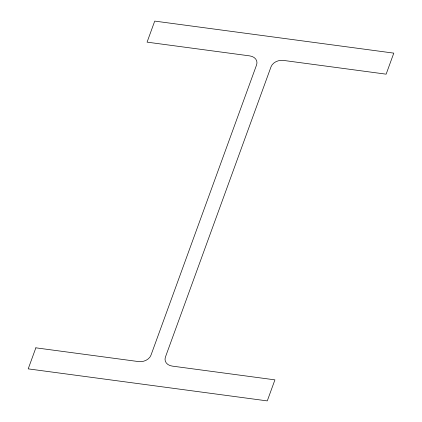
<?xml version="1.0" encoding="UTF-8"?>
<svg xmlns="http://www.w3.org/2000/svg" width="422" height="422" viewBox="0 0 422 422"><rect width="100%" height="100%" fill="white"/><g stroke="black" fill="none" stroke-linecap="round" stroke-linejoin="round"><path stroke-width="0.63" d="M35.859 347.828L28.205 368.87L267.274 400.9L274.928 379.858L172.234 366.101A10.133 7.707 -12.8 0 1 165.424 357.075L271.008 66.855A10.133 7.707 -12.8 0 1 283.447 60.415L386.141 74.172L393.795 53.13L154.726 21.1L147.072 42.142L249.766 55.899A10.133 7.707 -12.8 0 1 256.576 64.925L150.992 355.145A10.133 7.707 -12.8 0 1 138.553 361.585L35.859 347.828"/></g></svg>
